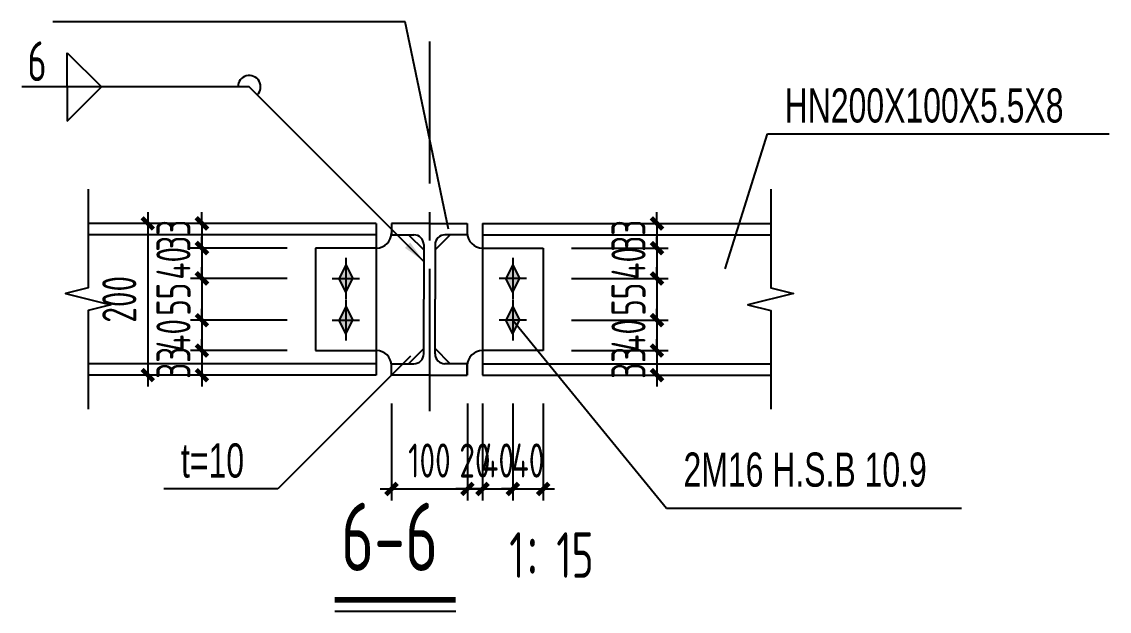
# Model space of a CAD drawing. Extents: x -803796 to -501762, y -1479216 to -846035.
# Drawn here: x -538589 to -524250, y -900447 to -892677 of the extents above; entities that cross this region are included whole.
import ezdxf
from ezdxf.enums import TextEntityAlignment as Align

# ---------------------------------------------------------------- set-up
doc = ezdxf.new("R2010")
doc.units = 0
doc.header["$LTSCALE"] = 1500
doc.linetypes.add('CENTER', pattern=[2, 1.25, -0.25, 0.25, -0.25])
doc.linetypes.add('DASHED', pattern=[19.05, 12.7, -6.35])
doc.layers.get('0').update_dxf_attribs({"linetype": 'CONTINUOUS'})
doc.layers.get('Defpoints').update_dxf_attribs({"linetype": 'CONTINUOUS'})
for name, color, linetype in [('AR-INT DECO', 140, 'CONTINUOUS'), ('AXIS', 253, 'CENTER'), ('NUM', 7, 'CONTINUOUS'), ('STXT_GB_THIN', 2, 'CONTINUOUS'), ('STXT_GEN_PDX', 7, 'CONTINUOUS'), ('STXT_LS_THIN', 8, 'CONTINUOUS'), ('STXT_XG_THIN', 2, 'CONTINUOUS'), ('STXT_XG_TNDSH', 6, 'DASHED')]:
    doc.layers.add(name, color=color, linetype=linetype)
doc.styles.add('TSSD_Dimension', font='Tssdeng.shx', dxfattribs={"width": 0.7, "bigfont": 'hztxt.shx'})
doc.styles.add('TSSD_Label', font='tj03-romans1.shx', dxfattribs={"width": 0.7, "bigfont": 'hztxt.shx'})
doc.styles.add('TSSD_NORM', font='tssdeng.shx', dxfattribs={"width": 0.7, "bigfont": 'hztxt.shx'})
doc.dimstyles.new('TSSD_15_150', dxfattribs={"dimtxt": 450, "dimasz": 150, "dimexe": 150, "dimexo": 375, "dimgap": 150, "dimtad": 1, "dimdec": 0, "dimlfac": 0.1, "dimzin": 0, "dimdsep": 46, "dimtxsty": 'TSSD_Dimension', "dimblk": 'ARCHTICK', "dimblk1": 'ARCHTICK', "dimblk2": 'ARCHTICK', "dimcen": 0, "dimdle": 150, "dimclrt": 7, "dimadec": 0, "dimazin": 0, "dimtfac": 1, "dimtdec": 0, "dimtix": 1, "dimtmove": 2, "dimatfit": 3, "dimfxl": 1, "dimtolj": 1, "dimtzin": 0, "dimarcsym": 0})
doc.dimstyles.new('TSSD_LEADER_STYLE_300.0', dxfattribs={"dimtxt": 0.18, "dimasz": 300, "dimexe": 0.18, "dimexo": 0.0625, "dimgap": 0.09, "dimtad": 0, "dimtih": 1, "dimtoh": 1, "dimdec": 4, "dimzin": 0, "dimdsep": 46, "dimtxsty": 'Standard', "dimcen": 0.09, "dimadec": 0, "dimazin": 0, "dimtfac": 1, "dimtdec": 4, "dimtofl": 0, "dimtmove": 0, "dimatfit": 3, "dimfxl": 1, "dimtolj": 1, "dimtzin": 0, "dimarcsym": 0})

# ---------------------------------------------------------------- blocks, each defined once
blk = doc.blocks.new('_ArchTick')
at = {"color": 0, "linetype": 'ByBlock', "const_width": 0.4}
blk.add_lwpolyline([(-0.5, -0.5), (0.5, 0.5)], dxfattribs=at)
blk = doc.blocks.new('*D111')
at = {"layer": 'AR-INT DECO', "color": 0, "lineweight": -2, "transparency": 16777216}
for p, q in [((-530214, -895335), (-530214, -895185)), ((-531339, -895335), (-530064, -895335)), ((-530214, -895335), (-530214, -895660)), ((-531339, -895660), (-530064, -895660)), ((-530214, -895660), (-530214, -895810))]:
    blk.add_line(p, q, dxfattribs=at)
at = {"layer": 'Defpoints', "color": 0, "transparency": 16777216}
for p in [(-531714, -895335), (-531714, -895660), (-530214, -895660)]:
    blk.add_point(p, dxfattribs=at)
at = {"layer": 'AR-INT DECO', "color": 0, "lineweight": -2, "transparency": 16777216, "xscale": 150, "yscale": 150, "zscale": 150}
for p, rotation in [((-530214, -895335), 270), ((-530214, -895660), 90)]:
    blk.add_blockref('_ArchTick', p, dxfattribs=dict(at, rotation=rotation))
at = {"layer": 'AR-INT DECO', "color": 7, "transparency": 16777216, "insert": (-530589, -895497), "char_height": 450, "attachment_point": 5, "rotation": 90, "style": 'TSSD_Dimension'}
blk.add_mtext('\\A1;33', dxfattribs=at)
blk = doc.blocks.new('*D112')
at = {"layer": 'AR-INT DECO', "color": 0, "lineweight": -2, "transparency": 16777216}
for p, q in [((-530214, -895660), (-530214, -895510)), ((-531339, -895660), (-530064, -895660)), ((-530214, -895660), (-530214, -896060)), ((-531339, -896060), (-530064, -896060)), ((-530214, -896060), (-530214, -896210))]:
    blk.add_line(p, q, dxfattribs=at)
at = {"layer": 'Defpoints', "color": 0, "transparency": 16777216}
for p in [(-531714, -895660), (-531714, -896060), (-530214, -896060)]:
    blk.add_point(p, dxfattribs=at)
at = {"layer": 'AR-INT DECO', "color": 0, "lineweight": -2, "transparency": 16777216, "xscale": 150, "yscale": 150, "zscale": 150}
for p, rotation in [((-530214, -895660), 270), ((-530214, -896060), 90)]:
    blk.add_blockref('_ArchTick', p, dxfattribs=dict(at, rotation=rotation))
at = {"layer": 'AR-INT DECO', "color": 7, "transparency": 16777216, "insert": (-530589, -895860), "char_height": 450, "attachment_point": 5, "rotation": 90, "style": 'TSSD_Dimension'}
blk.add_mtext('\\A1;40', dxfattribs=at)
blk = doc.blocks.new('*D113')
at = {"layer": 'AR-INT DECO', "color": 0, "lineweight": -2, "transparency": 16777216}
for p, q in [((-530214, -896060), (-530214, -895910)), ((-531339, -896060), (-530064, -896060)), ((-530214, -896060), (-530214, -896610)), ((-531339, -896610), (-530064, -896610)), ((-530214, -896610), (-530214, -896760))]:
    blk.add_line(p, q, dxfattribs=at)
at = {"layer": 'Defpoints', "color": 0, "transparency": 16777216}
for p in [(-531714, -896060), (-531714, -896610), (-530214, -896610)]:
    blk.add_point(p, dxfattribs=at)
at = {"layer": 'AR-INT DECO', "color": 0, "lineweight": -2, "transparency": 16777216, "xscale": 150, "yscale": 150, "zscale": 150}
for p, rotation in [((-530214, -896060), 270), ((-530214, -896610), 90)]:
    blk.add_blockref('_ArchTick', p, dxfattribs=dict(at, rotation=rotation))
at = {"layer": 'AR-INT DECO', "color": 7, "transparency": 16777216, "insert": (-530589, -896335), "char_height": 450, "attachment_point": 5, "rotation": 90, "style": 'TSSD_Dimension'}
blk.add_mtext('\\A1;55', dxfattribs=at)
blk = doc.blocks.new('*D114')
at = {"layer": 'AR-INT DECO', "color": 0, "lineweight": -2, "transparency": 16777216}
for p, q in [((-530214, -896610), (-530214, -896460)), ((-531339, -896610), (-530064, -896610)), ((-530214, -896610), (-530214, -897010)), ((-531339, -897010), (-530064, -897010)), ((-530214, -897010), (-530214, -897160))]:
    blk.add_line(p, q, dxfattribs=at)
at = {"layer": 'Defpoints', "color": 0, "transparency": 16777216}
for p in [(-531714, -896610), (-531714, -897010), (-530214, -897010)]:
    blk.add_point(p, dxfattribs=at)
at = {"layer": 'AR-INT DECO', "color": 0, "lineweight": -2, "transparency": 16777216, "xscale": 150, "yscale": 150, "zscale": 150}
for p, rotation in [((-530214, -896610), 270), ((-530214, -897010), 90)]:
    blk.add_blockref('_ArchTick', p, dxfattribs=dict(at, rotation=rotation))
at = {"layer": 'AR-INT DECO', "color": 7, "transparency": 16777216, "insert": (-530589, -896810), "char_height": 450, "attachment_point": 5, "rotation": 90, "style": 'TSSD_Dimension'}
blk.add_mtext('\\A1;40', dxfattribs=at)
blk = doc.blocks.new('*D115')
at = {"layer": 'AR-INT DECO', "color": 0, "lineweight": -2, "transparency": 16777216}
for p, q in [((-530214, -897010), (-530214, -896860)), ((-531339, -897010), (-530064, -897010)), ((-530214, -897010), (-530214, -897335)), ((-531339, -897335), (-530064, -897335)), ((-530214, -897335), (-530214, -897485))]:
    blk.add_line(p, q, dxfattribs=at)
at = {"layer": 'Defpoints', "color": 0, "transparency": 16777216}
for p in [(-531714, -897010), (-531714, -897335), (-530214, -897335)]:
    blk.add_point(p, dxfattribs=at)
at = {"layer": 'AR-INT DECO', "color": 0, "lineweight": -2, "transparency": 16777216, "xscale": 150, "yscale": 150, "zscale": 150}
for p, rotation in [((-530214, -897010), 270), ((-530214, -897335), 90)]:
    blk.add_blockref('_ArchTick', p, dxfattribs=dict(at, rotation=rotation))
at = {"layer": 'AR-INT DECO', "color": 7, "transparency": 16777216, "insert": (-530589, -897172), "char_height": 450, "attachment_point": 5, "rotation": 90, "style": 'TSSD_Dimension'}
blk.add_mtext('\\A1;33', dxfattribs=at)
blk = doc.blocks.new('*D116')
at = {"layer": 'AR-INT DECO', "color": 0, "lineweight": -2, "transparency": 16777216}
for p, q in [((-533714, -897710), (-533714, -898985)), ((-532714, -897710), (-532714, -898985)), ((-533864, -898835), (-532564, -898835))]:
    blk.add_line(p, q, dxfattribs=at)
at = {"layer": 'Defpoints', "color": 0, "transparency": 16777216}
for p in [(-533714, -897335), (-532714, -897335), (-532714, -898835)]:
    blk.add_point(p, dxfattribs=at)
at = {"layer": 'AR-INT DECO', "color": 0, "lineweight": -2, "transparency": 16777216, "xscale": 150, "yscale": 150, "zscale": 150, "rotation": 180}
blk.add_blockref('_ArchTick', (-533714, -898835), dxfattribs=at)
at = {"layer": 'AR-INT DECO', "color": 0, "lineweight": -2, "transparency": 16777216, "xscale": 150, "yscale": 150, "zscale": 150}
blk.add_blockref('_ArchTick', (-532714, -898835), dxfattribs=at)
at = {"layer": 'AR-INT DECO', "color": 7, "transparency": 16777216, "insert": (-533214, -898460), "char_height": 450, "attachment_point": 5, "style": 'TSSD_Dimension'}
blk.add_mtext('\\A1;100', dxfattribs=at)
blk = doc.blocks.new('*D117')
at = {"layer": 'AR-INT DECO', "color": 0, "lineweight": -2, "transparency": 16777216}
for p, q in [((-532714, -897710), (-532714, -898985)), ((-532514, -897710), (-532514, -898985)), ((-532714, -898835), (-532864, -898835)), ((-532714, -898835), (-532514, -898835)), ((-532514, -898835), (-532364, -898835))]:
    blk.add_line(p, q, dxfattribs=at)
at = {"layer": 'Defpoints', "color": 0, "transparency": 16777216}
for p in [(-532714, -897335), (-532514, -897335), (-532514, -898835)]:
    blk.add_point(p, dxfattribs=at)
at = {"layer": 'AR-INT DECO', "color": 0, "lineweight": -2, "transparency": 16777216, "xscale": 150, "yscale": 150, "zscale": 150}
blk.add_blockref('_ArchTick', (-532714, -898835), dxfattribs=at)
at = {"layer": 'AR-INT DECO', "color": 0, "lineweight": -2, "transparency": 16777216, "xscale": 150, "yscale": 150, "zscale": 150, "rotation": 180}
blk.add_blockref('_ArchTick', (-532514, -898835), dxfattribs=at)
at = {"layer": 'AR-INT DECO', "color": 7, "transparency": 16777216, "insert": (-532614, -898460), "char_height": 450, "attachment_point": 5, "style": 'TSSD_Dimension'}
blk.add_mtext('\\A1;20', dxfattribs=at)
blk = doc.blocks.new('*D118')
at = {"layer": 'AR-INT DECO', "color": 0, "lineweight": -2, "transparency": 16777216}
for p, q in [((-532514, -897710), (-532514, -898985)), ((-532114, -897710), (-532114, -898985)), ((-532514, -898835), (-532664, -898835)), ((-532514, -898835), (-532114, -898835)), ((-532114, -898835), (-531964, -898835))]:
    blk.add_line(p, q, dxfattribs=at)
at = {"layer": 'Defpoints', "color": 0, "transparency": 16777216}
for p in [(-532514, -897335), (-532114, -897335), (-532114, -898835)]:
    blk.add_point(p, dxfattribs=at)
at = {"layer": 'AR-INT DECO', "color": 0, "lineweight": -2, "transparency": 16777216, "xscale": 150, "yscale": 150, "zscale": 150}
blk.add_blockref('_ArchTick', (-532514, -898835), dxfattribs=at)
at = {"layer": 'AR-INT DECO', "color": 0, "lineweight": -2, "transparency": 16777216, "xscale": 150, "yscale": 150, "zscale": 150, "rotation": 180}
blk.add_blockref('_ArchTick', (-532114, -898835), dxfattribs=at)
at = {"layer": 'AR-INT DECO', "color": 7, "transparency": 16777216, "insert": (-532314, -898460), "char_height": 450, "attachment_point": 5, "style": 'TSSD_Dimension'}
blk.add_mtext('\\A1;40', dxfattribs=at)
blk = doc.blocks.new('*D119')
at = {"layer": 'AR-INT DECO', "color": 0, "lineweight": -2, "transparency": 16777216}
for p, q in [((-532114, -897710), (-532114, -898985)), ((-531714, -897710), (-531714, -898985)), ((-532114, -898835), (-532264, -898835)), ((-532114, -898835), (-531714, -898835)), ((-531714, -898835), (-531564, -898835))]:
    blk.add_line(p, q, dxfattribs=at)
at = {"layer": 'Defpoints', "color": 0, "transparency": 16777216}
for p in [(-532114, -897335), (-531714, -897335), (-531714, -898835)]:
    blk.add_point(p, dxfattribs=at)
at = {"layer": 'AR-INT DECO', "color": 0, "lineweight": -2, "transparency": 16777216, "xscale": 150, "yscale": 150, "zscale": 150}
blk.add_blockref('_ArchTick', (-532114, -898835), dxfattribs=at)
at = {"layer": 'AR-INT DECO', "color": 0, "lineweight": -2, "transparency": 16777216, "xscale": 150, "yscale": 150, "zscale": 150, "rotation": 180}
blk.add_blockref('_ArchTick', (-531714, -898835), dxfattribs=at)
at = {"layer": 'AR-INT DECO', "color": 7, "transparency": 16777216, "insert": (-531914, -898460), "char_height": 450, "attachment_point": 5, "style": 'TSSD_Dimension'}
blk.add_mtext('\\A1;40', dxfattribs=at)
blk = doc.blocks.new('*D120')
at = {"layer": 'AR-INT DECO', "color": 0, "lineweight": -2, "transparency": 16777216}
for p, q in [((-536928, -895185), (-536928, -897485)), ((-535803, -895335), (-537078, -895335)), ((-535803, -897335), (-537078, -897335))]:
    blk.add_line(p, q, dxfattribs=at)
at = {"layer": 'Defpoints', "color": 0, "transparency": 16777216}
for p in [(-535428, -895335), (-536928, -897335), (-535428, -897335)]:
    blk.add_point(p, dxfattribs=at)
at = {"layer": 'AR-INT DECO', "color": 0, "lineweight": -2, "transparency": 16777216, "xscale": 150, "yscale": 150, "zscale": 150}
for p, rotation in [((-536928, -895335), 90), ((-536928, -897335), 270)]:
    blk.add_blockref('_ArchTick', p, dxfattribs=dict(at, rotation=rotation))
at = {"layer": 'AR-INT DECO', "color": 7, "transparency": 16777216, "insert": (-537303, -896335), "char_height": 450, "attachment_point": 5, "rotation": 90, "style": 'TSSD_Dimension'}
blk.add_mtext('\\A1;200', dxfattribs=at)
blk = doc.blocks.new('_WELD004')
at = {"color": 0, "linetype": 'ByBlock'}
for p, q in [((0, 1), (1, 0)), ((0, 0), (0, 1))]:
    blk.add_line(p, q, dxfattribs=at)
blk = doc.blocks.new('*D121')
at = {"layer": 'AR-INT DECO', "color": 0, "lineweight": -2, "transparency": 16777216}
for p, q in [((-536214, -895335), (-536214, -895185)), ((-535089, -895335), (-536364, -895335)), ((-536214, -895335), (-536214, -895660)), ((-535089, -895660), (-536364, -895660)), ((-536214, -895660), (-536214, -895810))]:
    blk.add_line(p, q, dxfattribs=at)
at = {"layer": 'Defpoints', "color": 0, "transparency": 16777216}
for p in [(-534714, -895335), (-536214, -895660), (-534714, -895660)]:
    blk.add_point(p, dxfattribs=at)
at = {"layer": 'AR-INT DECO', "color": 0, "lineweight": -2, "transparency": 16777216, "xscale": 150, "yscale": 150, "zscale": 150}
for p, rotation in [((-536214, -895335), 270), ((-536214, -895660), 90)]:
    blk.add_blockref('_ArchTick', p, dxfattribs=dict(at, rotation=rotation))
at = {"layer": 'AR-INT DECO', "color": 7, "transparency": 16777216, "insert": (-536589, -895497), "char_height": 450, "attachment_point": 5, "rotation": 90, "style": 'TSSD_Dimension'}
blk.add_mtext('\\A1;33', dxfattribs=at)
blk = doc.blocks.new('*D122')
at = {"layer": 'AR-INT DECO', "color": 0, "lineweight": -2, "transparency": 16777216}
for p, q in [((-536214, -895660), (-536214, -895510)), ((-535089, -895660), (-536364, -895660)), ((-536214, -895660), (-536214, -896060)), ((-535089, -896060), (-536364, -896060)), ((-536214, -896060), (-536214, -896210))]:
    blk.add_line(p, q, dxfattribs=at)
at = {"layer": 'Defpoints', "color": 0, "transparency": 16777216}
for p in [(-534714, -895660), (-536214, -896060), (-534714, -896060)]:
    blk.add_point(p, dxfattribs=at)
at = {"layer": 'AR-INT DECO', "color": 0, "lineweight": -2, "transparency": 16777216, "xscale": 150, "yscale": 150, "zscale": 150}
for p, rotation in [((-536214, -895660), 270), ((-536214, -896060), 90)]:
    blk.add_blockref('_ArchTick', p, dxfattribs=dict(at, rotation=rotation))
at = {"layer": 'AR-INT DECO', "color": 7, "transparency": 16777216, "insert": (-536589, -895860), "char_height": 450, "attachment_point": 5, "rotation": 90, "style": 'TSSD_Dimension'}
blk.add_mtext('\\A1;40', dxfattribs=at)
blk = doc.blocks.new('*D123')
at = {"layer": 'AR-INT DECO', "color": 0, "lineweight": -2, "transparency": 16777216}
for p, q in [((-536214, -896060), (-536214, -895910)), ((-535089, -896060), (-536364, -896060)), ((-536214, -896060), (-536214, -896610)), ((-535089, -896610), (-536364, -896610)), ((-536214, -896610), (-536214, -896760))]:
    blk.add_line(p, q, dxfattribs=at)
at = {"layer": 'Defpoints', "color": 0, "transparency": 16777216}
for p in [(-534714, -896060), (-536214, -896610), (-534714, -896610)]:
    blk.add_point(p, dxfattribs=at)
at = {"layer": 'AR-INT DECO', "color": 0, "lineweight": -2, "transparency": 16777216, "xscale": 150, "yscale": 150, "zscale": 150}
for p, rotation in [((-536214, -896060), 270), ((-536214, -896610), 90)]:
    blk.add_blockref('_ArchTick', p, dxfattribs=dict(at, rotation=rotation))
at = {"layer": 'AR-INT DECO', "color": 7, "transparency": 16777216, "insert": (-536589, -896335), "char_height": 450, "attachment_point": 5, "rotation": 90, "style": 'TSSD_Dimension'}
blk.add_mtext('\\A1;55', dxfattribs=at)
blk = doc.blocks.new('*D124')
at = {"layer": 'AR-INT DECO', "color": 0, "lineweight": -2, "transparency": 16777216}
for p, q in [((-536214, -896610), (-536214, -896460)), ((-535089, -896610), (-536364, -896610)), ((-536214, -896610), (-536214, -897010)), ((-535089, -897010), (-536364, -897010)), ((-536214, -897010), (-536214, -897160))]:
    blk.add_line(p, q, dxfattribs=at)
at = {"layer": 'Defpoints', "color": 0, "transparency": 16777216}
for p in [(-534714, -896610), (-536214, -897010), (-534714, -897010)]:
    blk.add_point(p, dxfattribs=at)
at = {"layer": 'AR-INT DECO', "color": 0, "lineweight": -2, "transparency": 16777216, "xscale": 150, "yscale": 150, "zscale": 150}
for p, rotation in [((-536214, -896610), 270), ((-536214, -897010), 90)]:
    blk.add_blockref('_ArchTick', p, dxfattribs=dict(at, rotation=rotation))
at = {"layer": 'AR-INT DECO', "color": 7, "transparency": 16777216, "insert": (-536589, -896810), "char_height": 450, "attachment_point": 5, "rotation": 90, "style": 'TSSD_Dimension'}
blk.add_mtext('\\A1;40', dxfattribs=at)
blk = doc.blocks.new('*D125')
at = {"layer": 'AR-INT DECO', "color": 0, "lineweight": -2, "transparency": 16777216}
for p, q in [((-536214, -897010), (-536214, -896860)), ((-535089, -897010), (-536364, -897010)), ((-536214, -897010), (-536214, -897335)), ((-535089, -897335), (-536364, -897335)), ((-536214, -897335), (-536214, -897485))]:
    blk.add_line(p, q, dxfattribs=at)
at = {"layer": 'Defpoints', "color": 0, "transparency": 16777216}
for p in [(-534714, -897010), (-536214, -897335), (-534714, -897335)]:
    blk.add_point(p, dxfattribs=at)
at = {"layer": 'AR-INT DECO', "color": 0, "lineweight": -2, "transparency": 16777216, "xscale": 150, "yscale": 150, "zscale": 150}
for p, rotation in [((-536214, -897010), 270), ((-536214, -897335), 90)]:
    blk.add_blockref('_ArchTick', p, dxfattribs=dict(at, rotation=rotation))
at = {"layer": 'AR-INT DECO', "color": 7, "transparency": 16777216, "insert": (-536589, -897172), "char_height": 450, "attachment_point": 5, "rotation": 90, "style": 'TSSD_Dimension'}
blk.add_mtext('\\A1;33', dxfattribs=at)

msp = doc.modelspace()

# ---------------------------------------------------------------- hatches: boundary and pattern name
at = {"layer": 'STXT_LS_THIN'}
for points in [[(-534314.4, -895879.8), (-534404.4, -896059.8), (-534314.4, -896239.8), (-534224.4, -896059.8)], [(-532114.4, -895879.8), (-532024.4, -896059.8), (-532114.4, -896239.8), (-532204.4, -896059.8)], [(-534314.4, -896429.8), (-534404.4, -896609.8), (-534314.4, -896789.8), (-534224.4, -896609.8)], [(-532114.4, -896429.8), (-532024.4, -896609.8), (-532114.4, -896789.8), (-532204.4, -896609.8)]]:
    msp.add_hatch(color=256, dxfattribs=at).paths.add_polyline_path(points)

# ---------------------------------------------------------------- linework, layer by layer
at = {"layer": 'AR-INT DECO'}
for p, q in [((-533532.6, -892676.5), (-538180, -892676.5)), ((-532964.4, -895409.8), (-533532.6, -892676.5)), ((-535589.4, -893534.8), (-538589.4, -893534.8)), ((-529314.4, -895934.8), (-528755.1, -894154.7)), ((-528755.1, -894154.7), (-524250.3, -894154.7)), ((-535214.4, -895334.8), (-537164.4, -895334.8)), ((-532114.4, -896609.8), (-530089, -899089.8)), ((-533464.4, -897084.8), (-535214.4, -898834.8)), ((-535214.4, -898834.8), (-536714.4, -898834.8)), ((-530089, -899089.8), (-526199.2, -899089.8))]:
    msp.add_line(p, q, dxfattribs=at)
msp.add_arc((-535589.4, -893534.8), 150, 315, 180, dxfattribs=at)
at = {"layer": 'AXIS'}
msp.add_line((-533214.4, -892934.8), (-533214.4, -898084.8), dxfattribs=at)
at = {"layer": 'NUM', "const_width": 75, "elevation": -3.1}
msp.add_lwpolyline([(-534462.1, -900297), (-532866.4, -900297)], dxfattribs=at)
at = {"layer": 'NUM', "elevation": -3.1}
msp.add_lwpolyline([(-534462.1, -900447), (-532866.4, -900447)], dxfattribs=at)
at = {"layer": 'STXT_GB_THIN'}
for p, q in [((-532714.4, -895334.8), (-532714.4, -895459.8)), ((-533489.4, -895484.8), (-533289.4, -895684.8)), ((-532939.4, -895484.8), (-533139.4, -895684.8)), ((-533914.4, -895659.8), (-534714.4, -895659.8)), ((-534714.4, -895659.8), (-534714.4, -897009.8)), ((-532514.4, -895659.8), (-531714.4, -895659.8)), ((-531714.4, -895659.8), (-531714.4, -897009.8)), ((-534714.4, -897009.8), (-533914.4, -897009.8)), ((-533489.4, -897184.8), (-533289.4, -896984.8)), ((-532939.4, -897184.8), (-533139.4, -896984.8)), ((-531714.4, -897009.8), (-532514.4, -897009.8)), ((-532714.4, -897209.8), (-532714.4, -897334.8))]:
    msp.add_line(p, q, dxfattribs=at)
for centre, start, end in [((-533914.4, -895459.8), 270, 0), ((-532514.4, -895459.8), 180, 270), ((-533914.4, -897209.8), 0, 90), ((-532514.4, -897209.8), 90, 180)]:
    msp.add_arc(centre, 200, start, end, dxfattribs=at)
at = {"layer": 'STXT_GEN_PDX'}
for points in [[(-537714.4, -894884.8), (-537714.4, -896184.8), (-538014.4, -896259.8), (-537414.4, -896409.8), (-537714.4, -896484.8), (-537714.4, -897784.8)], [(-528714.4, -894884.8), (-528714.4, -896184.8), (-528414.4, -896259.8), (-529014.4, -896409.8), (-528714.4, -896484.8), (-528714.4, -897784.8)]]:
    msp.add_lwpolyline(points, dxfattribs=at)
at = {"layer": 'STXT_LS_THIN'}
for p, q in [((-534314.4, -895879.8), (-534404.4, -896059.8)), ((-534314.4, -895789.8), (-534314.4, -896329.8)), ((-534314.4, -895879.8), (-534224.4, -896059.8)), ((-532114.4, -895879.8), (-532204.4, -896059.8)), ((-532114.4, -895789.8), (-532114.4, -896329.8)), ((-532114.4, -895879.8), (-532024.4, -896059.8)), ((-534494.4, -896059.8), (-534134.4, -896059.8)), ((-534314.4, -896239.8), (-534404.4, -896059.8)), ((-534314.4, -896239.8), (-534224.4, -896059.8)), ((-531934.4, -896059.8), (-532294.4, -896059.8)), ((-532114.4, -896239.8), (-532204.4, -896059.8)), ((-532114.4, -896239.8), (-532024.4, -896059.8)), ((-534314.4, -896429.8), (-534404.4, -896609.8)), ((-534314.4, -896339.8), (-534314.4, -896879.8)), ((-534314.4, -896429.8), (-534224.4, -896609.8)), ((-532114.4, -896429.8), (-532204.4, -896609.8)), ((-532114.4, -896339.8), (-532114.4, -896879.8)), ((-532114.4, -896429.8), (-532024.4, -896609.8)), ((-534494.4, -896609.8), (-534134.4, -896609.8)), ((-534314.4, -896789.8), (-534404.4, -896609.8)), ((-534314.4, -896789.8), (-534224.4, -896609.8)), ((-531934.4, -896609.8), (-532294.4, -896609.8)), ((-532114.4, -896789.8), (-532204.4, -896609.8)), ((-532114.4, -896789.8), (-532024.4, -896609.8))]:
    msp.add_line(p, q, dxfattribs=at)
at = {"layer": 'STXT_XG_THIN'}
for p, q in [((-533914.4, -895334.8), (-537714.4, -895334.8)), ((-533914.4, -895334.8), (-533914.4, -895659.8)), ((-533214.4, -895334.8), (-533714.4, -895334.8)), ((-533714.4, -895334.8), (-533714.4, -895484.8)), ((-533214.4, -895334.8), (-532714.4, -895334.8)), ((-532714.4, -895334.8), (-532714.4, -895484.8)), ((-532514.4, -895334.8), (-528714.4, -895334.8)), ((-532514.4, -895334.8), (-532514.4, -895659.8)), ((-533914.4, -895484.8), (-537714.4, -895484.8)), ((-533714.4, -895484.8), (-533419.4, -895484.8)), ((-533289.4, -895614.8), (-533289.4, -896334.8)), ((-533139.4, -895614.8), (-533139.4, -896334.8)), ((-532714.4, -895484.8), (-533009.4, -895484.8)), ((-532514.4, -895484.8), (-528714.4, -895484.8)), ((-533289.4, -897054.8), (-533289.4, -896334.8)), ((-533139.4, -897054.8), (-533139.4, -896334.8)), ((-533914.4, -897009.8), (-533914.4, -897334.8)), ((-532514.4, -897009.8), (-532514.4, -897334.8)), ((-533914.4, -897184.8), (-537714.4, -897184.8)), ((-533714.4, -897334.8), (-533714.4, -897184.8)), ((-533714.4, -897184.8), (-533419.4, -897184.8)), ((-532714.4, -897184.8), (-533009.4, -897184.8)), ((-532714.4, -897334.8), (-532714.4, -897184.8)), ((-532514.4, -897184.8), (-528714.4, -897184.8)), ((-533914.4, -897334.8), (-537714.4, -897334.8)), ((-533214.4, -897334.8), (-533714.4, -897334.8)), ((-533214.4, -897334.8), (-532714.4, -897334.8)), ((-532514.4, -897334.8), (-528714.4, -897334.8))]:
    msp.add_line(p, q, dxfattribs=at)
for centre, start, end in [((-533419.4, -895614.8), 0, 90), ((-533009.4, -895614.8), 90, 180), ((-533419.4, -897054.8), 270, 0), ((-533009.4, -897054.8), 180, 270)]:
    msp.add_arc(centre, 130, start, end, dxfattribs=at)
at = {"layer": 'STXT_XG_TNDSH'}
for p, q in [((-533914.4, -895659.8), (-533914.4, -897009.8)), ((-532514.4, -895659.8), (-532514.4, -897009.8))]:
    msp.add_line(p, q, dxfattribs=at)

# ---------------------------------------------------------------- block references
at = {"layer": 'AR-INT DECO', "xscale": 450, "yscale": 450, "zscale": 450}
msp.add_blockref('_WELD004', (-537989.4, -893534.8), dxfattribs=at)
at = {"layer": 'AR-INT DECO', "xscale": -450, "yscale": 449.9999999999998, "zscale": 450, "rotation": 180}
msp.add_blockref('_WELD004', (-537989.4, -893534.8), dxfattribs=at)

# ---------------------------------------------------------------- texts
at = {"layer": 'AR-INT DECO', "width": 0.7}
for s, height, style, p in [('6', 525, 'TSSD_Dimension', (-538514.4, -893459.8)), ('HN200X100X5.5X8', 450, 'TSSD_Label', (-528530.1, -894004.7)), ('t=10', 450, 'TSSD_Label', (-536489.4, -898684.8))]:
    msp.add_text(s, height=height, dxfattribs=dict(at, style=style)).set_placement(p)
at = {"layer": 'AR-INT DECO', "style": 'TSSD_Label', "width": 0.7}
msp.add_text('2M16 H.S.B 10.9', height=450, dxfattribs=at).set_placement((-529864, -898939.8), align=Align.BOTTOM_LEFT)
at = {"layer": 'NUM', "style": 'TSSD_NORM', "width": 0.7}
for s, height, p in [('6-6', 900, (-534379.1, -900186.2, -3.1)), (' 1：15', 600, (-532416.4, -900186.2, -3.1))]:
    msp.add_text(s, height=height, dxfattribs=at).set_placement(p, align=Align.BOTTOM_LEFT)

# ---------------------------------------------------------------- dimensions: what is measured, and where the dimension line sits
at = {"layer": 'AR-INT DECO'}
for base, p1, p2, angle, picture, middle in [((-536927.8, -897334.8), (-535427.8, -895334.8), (-535427.8, -897334.8), 90, '*D120', (-537302.8, -896334.8)), ((-536214.3570746, -895659.7987079), (-534714.3570746, -895334.7987079), (-534714.3570746, -895659.7987079), 90, '*D121', (-536589.3570746, -895497.2987079)), ((-530214.3570746, -895659.7987079), (-531714.3570746, -895334.7987079), (-531714.3570746, -895659.7987079), 90, '*D111', (-530589.3570746, -895497.2987079)), ((-536214.4, -896059.8), (-534714.4, -895659.8), (-534714.4, -896059.8), 270, '*D122', (-536589.4, -895859.8)), ((-530214.4, -896059.8), (-531714.4, -895659.8), (-531714.4, -896059.8), 270, '*D112', (-530589.4, -895859.8)), ((-536214.4, -896609.8), (-534714.4, -896059.8), (-534714.4, -896609.8), 270, '*D123', (-536589.4, -896334.8)), ((-530214.4, -896609.8), (-531714.4, -896059.8), (-531714.4, -896609.8), 270, '*D113', (-530589.4, -896334.8)), ((-536214.4, -897009.8), (-534714.4, -896609.8), (-534714.4, -897009.8), 90, '*D124', (-536589.4, -896809.8)), ((-530214.4, -897009.8), (-531714.4, -896609.8), (-531714.4, -897009.8), 90, '*D114', (-530589.4, -896809.8)), ((-536214.3570746, -897334.7987079), (-534714.3570746, -897009.7987079), (-534714.3570746, -897334.7987079), 90, '*D125', (-536589.3570746, -897172.2987079)), ((-530214.3570746, -897334.7987079), (-531714.3570746, -897009.7987079), (-531714.3570746, -897334.7987079), 90, '*D115', (-530589.3570746, -897172.2987079))]:
    dim = msp.add_linear_dim(base=base, p1=p1, p2=p2, angle=angle, dimstyle='TSSD_15_150', dxfattribs=at)
    dim.commit()
    dim.dimension.update_dxf_attribs({"geometry": picture, "text_midpoint": middle})
for base, p1, p2, picture, middle in [((-532714.4, -898834.8), (-533714.4, -897334.8), (-532714.4, -897334.8), '*D116', (-533214.4, -898459.8)), ((-532514.4, -898834.8), (-532714.4, -897334.8), (-532514.4, -897334.8), '*D117', (-532614.4, -898459.8)), ((-532114.4, -898834.8), (-532514.4, -897334.8), (-532114.4, -897334.8), '*D118', (-532314.4, -898459.8)), ((-531714.4, -898834.8), (-532114.4, -897334.8), (-531714.4, -897334.8), '*D119', (-531914.4, -898459.8))]:
    dim = msp.add_linear_dim(base=base, p1=p1, p2=p2, dimstyle='TSSD_15_150', dxfattribs=at)
    dim.commit()
    dim.dimension.update_dxf_attribs({"geometry": picture, "text_midpoint": middle})

# ---------------------------------------------------------------- leaders
msp.add_leader([(-533289.4, -895834.8), (-535589.4, -893534.8)], dimstyle='TSSD_LEADER_STYLE_300.0', dxfattribs=at)

doc.saveas('drawing.dxf')
